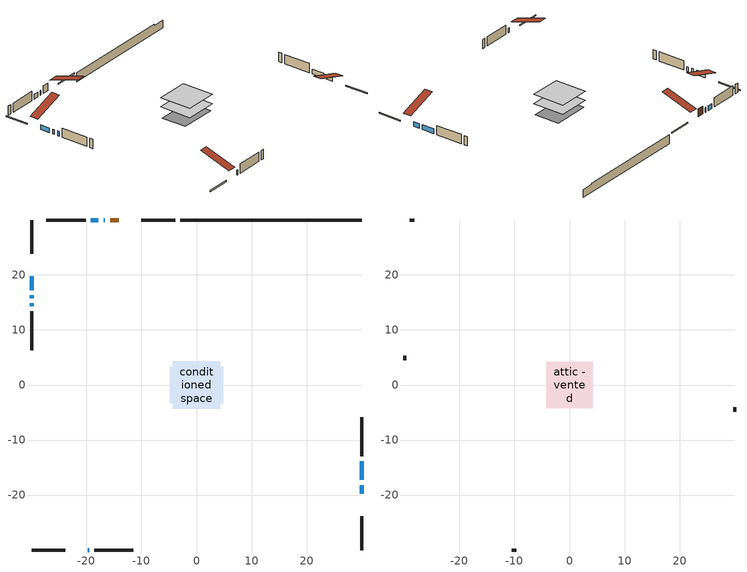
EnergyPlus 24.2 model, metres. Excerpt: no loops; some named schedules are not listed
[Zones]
conditioned space
 floor adiabatic (AdiabaticFloorConstruction): -4.29,-4.29 -4.29,4.29 4.29,4.29 4.29,-4.29 z0.56
 floor foundation (Slab1 construction): -4.88,-3.35 -4.88,3.35 4.88,3.35 4.88,-3.35 z-1.83
 wall outside (RimJoist1 construction): -3.87,29.98 -10.04,29.98 / -29.98,-29.98 -23.8,-29.98 / -29.98,29.98 -29.98,23.8 / 29.98,-29.98 29.98,-23.8 z0.56:0.86
 wall outside (AdiabaticWallConstruction 1): -14.08,29.98 -15.7,29.98 z0.56:2.59
 wall outside (AdiabaticWallConstruction): -29.98,19.77 -29.98,17.22 / -16.63,29.98 -16.89,29.98 / -29.98,16.29 -29.98,15.78 / 29.98,-19.77 29.98,-18.18 / 29.98,-17.25 29.98,-13.88 / -17.82,29.98 -19.19,29.98 / -29.98,14.85 -29.98,14.34 / -19.77,-29.98 -19.51,-29.98 z0.56:1.78
 wall outside (Wall1 construction): -20.12,29.98 -27.25,29.98 / -18.58,-29.98 -11.45,-29.98 / -29.98,13.41 -29.98,6.28 / 29.98,-12.95 29.98,-5.82 z0.56:3
 wall foundation (FoundationWall1 construction): -2.94,29.98,-1.83 -2.94,29.98,0.56 26.69,29.98,0.56 26.69,29.98,0.18 29.98,29.98,0.18 29.98,29.98,-1.83
 window (WindowConstruction): -29.98,19.76 -29.98,17.22 z0.56:1.78
 window (WindowConstruction 7): -16.63,29.98 -16.89,29.98 z0.56:1.78
 window (WindowConstruction 1): -29.98,16.29 -29.98,15.78 z0.56:1.78
 window (WindowConstruction 2): 29.98,-19.76 29.98,-18.18 z0.56:1.78
 window (WindowConstruction 3): 29.98,-17.25 29.98,-13.88 z0.56:1.78
 window (WindowConstruction 4): -17.82,29.98 -19.19,29.98 z0.56:1.78
 window (WindowConstruction 5): -29.98,14.85 -29.98,14.34 z0.56:1.78
 window (WindowConstruction 6): -19.76,-29.98 -19.51,-29.98 z0.56:1.78
 door (Door): -14.08,29.98 -15.7,29.98 z0.56:2.59
 ceiling adiabatic (AdiabaticFloorConstruction): 4.29,-4.29 4.29,4.29 -4.29,4.29 -4.29,-4.29 z0.56
attic - vented
 floor to conditioned space (Floor1 construction Reversed): -4.25,-4.25 -4.25,4.25 4.25,4.25 4.25,-4.25 z3
 wall outside (Wall2 construction): -28.18,29.98 -29.05,29.98 / -10.52,-29.98 -9.65,-29.98 / -29.98,5.35 -29.98,4.49 / 29.98,-4.89 29.98,-4.03 z0.56:3
 roof outside (Roof1 construction): -13.16,29.98,3 -13.16,21.7,5.76 -10.97,21.7,5.76 -10.97,29.98,3; -20.69,-29.98,3 -20.69,-21.7,5.76 -22.88,-21.7,5.76 -22.88,-29.98,3; -29.98,20.69,3 -21.7,20.69,5.76 -21.7,22.88,5.76 -29.98,22.88,3; 29.98,-20.69,3 21.7,-20.69,5.76 21.7,-22.88,5.76 29.98,-22.88,3
[Building]
Building 1: Terrain=Suburbs
[Site:Location]
Estevan AP_SK: Latitude {deg}=49.21; Longitude {deg}=-102.97; Time Zone {hr}=-6; Elevation {m}=580; Keep Site Location Information=Yes
[Site:GroundTemperature:Shallow]
-2.14499, -4.68774, -4.89137, -3.68471, 1.15939, 5.98092, 10.1609, 12.8089, 13.0338, 10.8802, 6.80675, 2.13313
[Site:WaterMainsTemperature]
Calculation Method=Schedule; Temperature Schedule=mains temperature schedule
[Material] Roughness=Rough; Thermal Absorptance=0.9
Name | Thickness {m} | Conductivity {W/m-K} | Density {kg/m3} | Specific Heat {J/kg-K} | Solar Absorptance | Visible Absorptance
asphalt or fiberglass shingles | 0.00635 | 0.162714 | 1121.4 | 1465.45 | 0.84 | 0.84
ceiling stud and cavity | 0.1397 | 0.0759935 | 65.682 | 1177.47 | 0.7 | 0.7
concrete 4.0 in. | 0.1016 | 1.803125 | 2242.8 | 837.4 | 0.7 | 0.7
concrete 8.0 in. | 0.2032 | 1.803125 | 2242.8 | 837.4 | 0.7 | 0.7
door material | 0.04445 | 0.188738 | 512.64 | 1214.23 | 0.7 | 0.7
exterior vertical ins | 0.00218552 | 0.029427 | 32.04 | 1214.23 | 0.7 | 0.7
floor covering | 0.0127 | 0.0433444 | 54.468 | 1339.84 | 0.6 | 0.6
floor rigid ins; wall rigid ins | 0.512978 | 0.029427 | 32.04 | 1214.23 | 0.7 | 0.7
floor stud and cavity | 0.1397 | 1.75129 | 37.0049 | 1207.88 | 0.7 | 0.7
furniture material conditioned space 1 | 0.1524 | 0.115458 | 640.8 | 1214.23 | 0.6 | 0.6
gypsum board | 0.0127 | 0.160291 | 801 | 837.4 | 0.6 | 0.6
gypsum board 1 | 0.0127 | 0.160291 | 801 | 837.4 | 0.7 | 0.7
osb sheathing 0.5 in. | 0.0127 | 0.115458 | 512.64 | 1214.23 | 0.7 | 0.7
osb sheathing 0.75 in. | 0.01905 | 0.115458 | 512.64 | 1214.23 | 0.7 | 0.7
rim joist stud and cavity | 0.0508 | 0.271007 | 50.32683 | 1063.81 | 0.6 | 0.6
wall stud and cavity | 0.1397 | 0.0921469 | 139.0536 | 1170.24 | 0.7 | 0.7
wall stud and cavity 1 | 0.0889 | 6.1454 | 50.32683 | 1063.81 | 0.6 | 0.6
wall stud and cavity 2 | 0.0889 | 0.380278 | 52.3479 | 1209.89 | 0.7 | 0.7
wall stud and cavity 3 | 0.0889 | 0.391764 | 83.0341 | 1211.67 | 0.7 | 0.7
wood siding | 0.0254 | 0.102417 | 544.68 | 1172.36 | 0 | 0
wood siding 1 | 0.00254 | 0.102417 | 544.68 | 1172.36 | 0 | 0
wood siding 2; wood siding 3; wood siding 4 | 0.0254 | 0.102417 | 544.68 | 1172.36 | 0.7 | 0.7
[WindowMaterial:SimpleGlazingSystem]
Name | U-Factor {W/m2-K} | Solar Heat Gain Coefficient
WindowMaterial | 2.92814 | 0.66
WindowMaterial 1 | 2.96903 | 0.62
WindowMaterial 2 | 2.912814 | 0.67
WindowMaterial 3 | 2.881585 | 0.7
WindowMaterial 4 | 2.91452 | 0.67
WindowMaterial 5 | 4.74567 | 0.61
[Construction]
AdiabaticFloorConstruction: floor stud and cavity, floor rigid ins, osb sheathing 0.75 in., floor covering
AdiabaticWallConstruction: wood siding 3, wall rigid ins, wall stud and cavity 2, gypsum board
AdiabaticWallConstruction 1: wood siding 4, wall rigid ins, wall stud and cavity 2, gypsum board
Door: door material
Floor1 construction Reversed: gypsum board, ceiling stud and cavity
FoundationWall1 construction: concrete 8.0 in., gypsum board 1
furniture construction conditioned space 1: furniture material conditioned space 1
PartitionWallConstruction: gypsum board, wall stud and cavity 3, gypsum board
RimJoist1 construction: wood siding 2, rim joist stud and cavity
Roof1 construction: asphalt or fiberglass shingles
Slab1 construction: concrete 4.0 in.
Wall1 construction: wood siding, osb sheathing 0.5 in., wall stud and cavity, gypsum board
Wall2 construction: wood siding 1, wall stud and cavity 1
WindowConstruction: WindowMaterial
WindowConstruction 1: WindowMaterial 1
WindowConstruction 2: WindowMaterial 2
WindowConstruction 3: WindowMaterial 3
WindowConstruction 4: WindowMaterial 4
WindowConstruction 5; WindowConstruction 6; WindowConstruction 7: WindowMaterial 5
[Zone] Multiplier=1; Part of Total Floor Area=Yes
Name | Volume {m3}
attic - vented | 32.3874
conditioned space | 347.4
[Space]
Name | Zone | Volume {m3}
attic - vented 1 | attic - vented | 32.3874
conditioned space 1 | conditioned space | 347.4
[ZoneInfiltration:EffectiveLeakageArea]
infil attic - vented 1: Zone or Space=attic - vented 1; Schedule=Always On Discrete; Effective Air Leakage Area {cm2}=2478.17; Stack Coefficient=0.000361505; Wind Coefficient=1.28463e-05
[ZoneMixing]
whole house fan mix: Zone or Space=attic - vented; Schedule=Always On Continuous; Design Flow Rate Calculation Method=Flow/Zone; Design Flow Rate {m3/s}=0; Source Zone or Space=conditioned space
[SurfaceProperty:ExposedFoundationPerimeter]
Slab1: Exposed Perimeter Calculation Method=TotalExposedPerimeter; Total Exposed Perimeter {m}=32.92
[InternalMass] Zone or ZoneList=conditioned space; Space or SpaceList=conditioned space 1
Name | Construction | Surface Area {m2}
furniture mass conditioned space 1 | furniture construction conditioned space 1 | 55.6088
partition wall mass | PartitionWallConstruction | 139.022
[Lights]
interior lighting: Zone or ZoneList or Space or SpaceList=conditioned space 1; Schedule=interior lighting schedule; Design Level Calculation Method=LightingLevel; Lighting Level {W}=343.2; Return Air Fraction=0; Fraction Radiant=0.6; Fraction Visible=0.2; Fraction Replaceable=1
[People]
occupants: Zone or ZoneList or Space or SpaceList=conditioned space 1; Number of People Schedule=occupants schedule; Number of People Calculation Method=People; Number of People=3; Fraction Radiant=0.314171; Sensible Heat Fraction=0.56303; Activity Level Schedule=occupants activity schedule; Carbon Dioxide Generation Rate {m3/s-W}=0; Enable ASHRAE 55 Comfort Warnings=No; Mean Radiant Temperature Calculation Type=EnclosureAveraged
[ElectricEquipment] Zone or ZoneList or Space or SpaceList=conditioned space 1; Design Level Calculation Method=EquipmentLevel
Name | Schedule | Design Level {W} | Fraction Latent | Fraction Radiant | Fraction Lost
clothes dryer | clothes dryer schedule | 140.772 | 0.015 | 0.081 | 0.85
clothes washer | clothes washer schedule | 32.1985 | 0.03 | 0.162 | 0.7
cooking range | cooking range schedule | 215.147 | 0.08 | 0.432 | 0.2
dishwasher | dishwasher schedule | 66.8632 | 0.3 | 0.18 | 0.4
fridge | fridge schedule | 72.9452 | 0 | 0.6 | 0
mech vent house fan | mech vent house fan schedule | 0 | 0 | 0 | 1
mech vent house fan cfis | mech vent house fan cfis schedule | 0 | 0 | 0 | 0
misc plug loads | misc plug loads schedule | 494.7 | 0.045 | 0.513 | 0.1
whole house fan | Always On Discrete | 0 | 0 | 0 | 1
[OtherEquipment] Zone or ZoneList or Space or SpaceList=conditioned space 1; Design Level Calculation Method=EquipmentLevel
Name | Fuel Type | Schedule | Design Level {W} | Fraction Latent | Fraction Radiant | Fraction Lost
clothes dryer 1 | Electricity | clothes dryer schedule | 0 | 0.015 | 0.081 | 0.85
cooking range 1 | Electricity | cooking range schedule | 0 | 0.08 | 0.432 | 0.2
general water use latent | None | general water use schedule | 62.594 | 1 | 0 | 0
general water use sensible | None | general water use schedule | -61.6891 | 0 | 0.6 | 0
mech vent house fan latent load | None | Always On Discrete | 0 | 1 | 0 | 0
mech vent house fan sensible load | None | Always On Discrete | 0 | 0 | 0 | 0
water heater energy adjustment1 | NaturalGas | Always On Discrete | 0.01 | 0 | 0 | 1
[ZoneInfiltration:DesignFlowRate] Zone or ZoneList or Space or SpaceList=conditioned space 1; Schedule=Always On Discrete; Design Flow Rate Calculation Method=Flow/Zone; Design Flow Rate {m3/s}=0
infil flow; natural vent flow; whole house fan flow
[AvailabilityManager:Scheduled]
furnace airloop Availability Manager: Schedule=Always On Discrete
[Foundation:Kiva]
Foundation Kiva 1: Initial Indoor Air Temperature {C}=21; Wall Height Above Grade {m}=0.560009; Wall Depth Below Slab {m}=0.2032; Custom Block Material Name 1=exterior vertical ins; Custom Block Depth 1 {m}=2.39; Custom Block X Position 1 {m}=0.2159; Custom Block Z Position 1 {m}=0
[Foundation:Kiva:Settings]
Soil Conductivity {W/m-K}=0.849921; Soil Density {kg/m3}=1842.3; Soil Specific Heat {J/kg-K}=418.7; Ground Solar Absorptivity=0.9; Ground Thermal Absorptivity=0.9; Ground Surface Roughness {m}=0.03; Far-Field Width {m}=40; Deep-Ground Boundary Condition=ZeroFlux; Deep-Ground Depth {m}=40; Minimum Cell Dimension {m}=0.2; Maximum Cell Growth Coefficient=3; Simulation Timestep=Timestep
[Exterior:Lights]
exterior lighting: Schedule=exterior lighting schedule; Design Level {W}=75.6
[EnergyManagementSystem:GlobalVariable]
furnace_airloop_Fan_RTF
infil_program_Qfan
infil_program_Qinf
natural_vent_program_Qnv
natural_vent_program_Qwhf
[EnergyManagementSystem:Sensor]
Name | Output:Variable or Output:Meter Index Key | Output:Variable or Output:Meter
airflow_gain | infil flow | Infiltration Sensible Heat Gain Energy
airflow_gain_1 | natural vent flow | Infiltration Sensible Heat Gain Energy
airflow_gain_2 | whole house fan flow | Infiltration Sensible Heat Gain Energy
airflow_loss | infil flow | Infiltration Sensible Heat Loss Energy
airflow_loss_1 | natural vent flow | Infiltration Sensible Heat Loss Energy
airflow_loss_2 | whole house fan flow | Infiltration Sensible Heat Loss Energy
clg_load_cond |  | Cooling:EnergyTransfer:Zone:CONDITIONED SPACE
clg_sp_s; clg_sp_s_1 | cooling setpoint | Schedule Value
clothes_dryer_exhaust_0_sch_s | clothes dryer exhaust 0 schedule | Schedule Value
cool_season | cooling season schedule | Schedule Value
htg_load_cond |  | Heating:EnergyTransfer:Zone:CONDITIONED SPACE
htg_sp_s; htg_sp_s_1 | heating setpoint | Schedule Value
ig_ee_conv | clothes dryer | Electric Equipment Convective Heating Energy
ig_ee_conv_2 | cooking range | Electric Equipment Convective Heating Energy
ig_ee_conv_4 | fridge | Electric Equipment Convective Heating Energy
ig_ee_conv_5 | misc plug loads | Electric Equipment Convective Heating Energy
ig_ee_conv_6 | whole house fan | Electric Equipment Convective Heating Energy
ig_ee_rad | clothes dryer | Electric Equipment Radiant Heating Energy
ig_ee_rad_2 | cooking range | Electric Equipment Radiant Heating Energy
ig_ee_rad_4 | fridge | Electric Equipment Radiant Heating Energy
ig_ee_rad_5 | misc plug loads | Electric Equipment Radiant Heating Energy
ig_ee_rad_6 | whole house fan | Electric Equipment Radiant Heating Energy
ig_lgt_conv | interior lighting | Lights Convective Heating Energy
ig_lgt_rad | interior lighting | Lights Radiant Heating Energy
ig_lgt_vis | interior lighting | Lights Visible Radiation Heating Energy
ig_oe_conv | clothes dryer 1 | Other Equipment Convective Heating Energy
ig_oe_conv_1 | cooking range 1 | Other Equipment Convective Heating Energy
ig_oe_conv_2 | general water use latent | Other Equipment Convective Heating Energy
ig_oe_conv_3 | general water use sensible | Other Equipment Convective Heating Energy
ig_oe_conv_4 | water heater energy adjustment1 | Other Equipment Convective Heating Energy
ig_oe_rad | clothes dryer 1 | Other Equipment Radiant Heating Energy
ig_oe_rad_1 | cooking range 1 | Other Equipment Radiant Heating Energy
ig_oe_rad_2 | general water use latent | Other Equipment Radiant Heating Energy
ig_oe_rad_3 | general water use sensible | Other Equipment Radiant Heating Energy
ig_oe_rad_4 | water heater energy adjustment1 | Other Equipment Radiant Heating Energy
ig_ppl_conv | occupants | People Convective Heating Energy
ig_ppl_rad | occupants | People Radiant Heating Energy
im_conv | furniture mass conditioned space 1 | Surface Inside Face Convection Heat Gain Energy
im_conv_1 | partition wall mass | Surface Inside Face Convection Heat Gain Energy
im_ig | furniture mass conditioned space 1 | Surface Inside Face Internal Gains Radiation Heat Gain Energy
im_ig_1 | partition wall mass | Surface Inside Face Internal Gains Radiation Heat Gain Energy
im_lgt | furniture mass conditioned space 1 | Surface Inside Face Lights Radiation Heat Gain Energy
im_lgt_1 | partition wall mass | Surface Inside Face Lights Radiation Heat Gain Energy
im_sol | furniture mass conditioned space 1 | Surface Inside Face Solar Radiation Heat Gain Energy
im_sol_1 | partition wall mass | Surface Inside Face Solar Radiation Heat Gain Energy
im_surf | furniture mass conditioned space 1 | Surface Inside Face Net Surface Thermal Radiation Heat Gain Energy
im_surf_1 | partition wall mass | Surface Inside Face Net Surface Thermal Radiation Heat Gain Energy
mv_conv | mech vent house fan | Electric Equipment Convective Heating Energy
mv_conv_1 | mech vent house fan cfis | Electric Equipment Convective Heating Energy
mv_conv_2 | mech vent house fan latent load | Other Equipment Convective Heating Energy
mv_conv_3 | mech vent house fan sensible load | Other Equipment Convective Heating Energy
mv_rad | mech vent house fan | Electric Equipment Radiant Heating Energy
mv_rad_1 | mech vent house fan cfis | Electric Equipment Radiant Heating Energy
mv_rad_2 | mech vent house fan latent load | Other Equipment Radiant Heating Energy
mv_rad_3 | mech vent house fan sensible load | Other Equipment Radiant Heating Energy
natural_vent_s | natural vent schedule | Schedule Value
out_pb_s |  | Site Outdoor Air Barometric Pressure
out_wt_s |  | Site Outdoor Air Humidity Ratio
site_vw_s |  | Site Wind Speed
ss_back_out | Window1 | Surface Window Shortwave from Zone Back Out Window Heat Transfer Rate
ss_back_out_1 | Window10 | Surface Window Shortwave from Zone Back Out Window Heat Transfer Rate
ss_back_out_2 | Window3 | Surface Window Shortwave from Zone Back Out Window Heat Transfer Rate
ss_back_out_3 | Window4 | Surface Window Shortwave from Zone Back Out Window Heat Transfer Rate
ss_back_out_4 | Window5 | Surface Window Shortwave from Zone Back Out Window Heat Transfer Rate
ss_back_out_5 | Window6 | Surface Window Shortwave from Zone Back Out Window Heat Transfer Rate
ss_back_out_6 | Window7 | Surface Window Shortwave from Zone Back Out Window Heat Transfer Rate
ss_back_out_7 | Window9 | Surface Window Shortwave from Zone Back Out Window Heat Transfer Rate
ss_conv | Door1 | Surface Inside Face Convection Heat Gain Energy
ss_conv_1 | Window1 | Surface Inside Face Convection Heat Gain Energy
ss_conv_2 | Window10 | Surface Inside Face Convection Heat Gain Energy
ss_conv_3 | Window3 | Surface Inside Face Convection Heat Gain Energy
ss_conv_4 | Window4 | Surface Inside Face Convection Heat Gain Energy
ss_conv_5 | Window5 | Surface Inside Face Convection Heat Gain Energy
ss_conv_6 | Window6 | Surface Inside Face Convection Heat Gain Energy
ss_conv_7 | Window7 | Surface Inside Face Convection Heat Gain Energy
ss_conv_8 | Window9 | Surface Inside Face Convection Heat Gain Energy
ss_ig | Door1 | Surface Inside Face Internal Gains Radiation Heat Gain Energy
ss_ig_1 | Window1 | Surface Inside Face Internal Gains Radiation Heat Gain Energy
ss_ig_2 | Window10 | Surface Inside Face Internal Gains Radiation Heat Gain Energy
ss_ig_3 | Window3 | Surface Inside Face Internal Gains Radiation Heat Gain Energy
ss_ig_4 | Window4 | Surface Inside Face Internal Gains Radiation Heat Gain Energy
ss_ig_5 | Window5 | Surface Inside Face Internal Gains Radiation Heat Gain Energy
ss_ig_6 | Window6 | Surface Inside Face Internal Gains Radiation Heat Gain Energy
ss_ig_7 | Window7 | Surface Inside Face Internal Gains Radiation Heat Gain Energy
ss_ig_8 | Window9 | Surface Inside Face Internal Gains Radiation Heat Gain Energy
ss_lgt | Door1 | Surface Inside Face Lights Radiation Heat Gain Energy
ss_sol | Door1 | Surface Inside Face Solar Radiation Heat Gain Energy
ss_surf | Door1 | Surface Inside Face Net Surface Thermal Radiation Heat Gain Energy
ss_surf_1 | Window1 | Surface Inside Face Net Surface Thermal Radiation Heat Gain Energy
ss_surf_2 | Window10 | Surface Inside Face Net Surface Thermal Radiation Heat Gain Energy
ss_surf_3 | Window3 | Surface Inside Face Net Surface Thermal Radiation Heat Gain Energy
ss_surf_4 | Window4 | Surface Inside Face Net Surface Thermal Radiation Heat Gain Energy
ss_surf_5 | Window5 | Surface Inside Face Net Surface Thermal Radiation Heat Gain Energy
ss_surf_6 | Window6 | Surface Inside Face Net Surface Thermal Radiation Heat Gain Energy
ss_surf_7 | Window7 | Surface Inside Face Net Surface Thermal Radiation Heat Gain Energy
ss_surf_8 | Window9 | Surface Inside Face Net Surface Thermal Radiation Heat Gain Energy
ss_trans_in | Window1 | Surface Window Transmitted Solar Radiation Rate
ss_trans_in_1 | Window10 | Surface Window Transmitted Solar Radiation Rate
ss_trans_in_2 | Window3 | Surface Window Transmitted Solar Radiation Rate
ss_trans_in_3 | Window4 | Surface Window Transmitted Solar Radiation Rate
ss_trans_in_4 | Window5 | Surface Window Transmitted Solar Radiation Rate
ss_trans_in_5 | Window6 | Surface Window Transmitted Solar Radiation Rate
ss_trans_in_6 | Window7 | Surface Window Transmitted Solar Radiation Rate
ss_trans_in_7 | Window9 | Surface Window Transmitted Solar Radiation Rate
ss_trans_out | Window1 | Surface Inside Face Initial Transmitted Diffuse Transmitted Out Window Solar Radiation Rate
ss_trans_out_1 | Window10 | Surface Inside Face Initial Transmitted Diffuse Transmitted Out Window Solar Radiation Rate
ss_trans_out_2 | Window3 | Surface Inside Face Initial Transmitted Diffuse Transmitted Out Window Solar Radiation Rate
ss_trans_out_3 | Window4 | Surface Inside Face Initial Transmitted Diffuse Transmitted Out Window Solar Radiation Rate
ss_trans_out_4 | Window5 | Surface Inside Face Initial Transmitted Diffuse Transmitted Out Window Solar Radiation Rate
ss_trans_out_5 | Window6 | Surface Inside Face Initial Transmitted Diffuse Transmitted Out Window Solar Radiation Rate
ss_trans_out_6 | Window7 | Surface Inside Face Initial Transmitted Diffuse Transmitted Out Window Solar Radiation Rate
ss_trans_out_7 | Window9 | Surface Inside Face Initial Transmitted Diffuse Transmitted Out Window Solar Radiation Rate
s_conv | Floor1 | Surface Inside Face Convection Heat Gain Energy
s_conv_1 | FoundationWall1 | Surface Inside Face Convection Heat Gain Energy
s_conv_10 | Wall1:180 | Surface Inside Face Convection Heat Gain Energy
s_conv_11 | Wall1:270 | Surface Inside Face Convection Heat Gain Energy
s_conv_12 | Wall1:90 | Surface Inside Face Convection Heat Gain Energy
s_conv_2 | inferred conditioned ceiling | Surface Inside Face Convection Heat Gain Energy
s_conv_3 | inferred conditioned floor | Surface Inside Face Convection Heat Gain Energy
s_conv_4 | RimJoist1:0 | Surface Inside Face Convection Heat Gain Energy
s_conv_5 | RimJoist1:180 | Surface Inside Face Convection Heat Gain Energy
s_conv_6 | RimJoist1:270 | Surface Inside Face Convection Heat Gain Energy
s_conv_7 | RimJoist1:90 | Surface Inside Face Convection Heat Gain Energy
s_conv_8 | Slab1 | Surface Inside Face Convection Heat Gain Energy
s_conv_9 | Wall1:0 | Surface Inside Face Convection Heat Gain Energy
s_ig | Floor1 | Surface Inside Face Internal Gains Radiation Heat Gain Energy
s_ig_1 | FoundationWall1 | Surface Inside Face Internal Gains Radiation Heat Gain Energy
s_ig_10 | Wall1:180 | Surface Inside Face Internal Gains Radiation Heat Gain Energy
s_ig_11 | Wall1:270 | Surface Inside Face Internal Gains Radiation Heat Gain Energy
s_ig_12 | Wall1:90 | Surface Inside Face Internal Gains Radiation Heat Gain Energy
s_ig_2 | inferred conditioned ceiling | Surface Inside Face Internal Gains Radiation Heat Gain Energy
s_ig_3 | inferred conditioned floor | Surface Inside Face Internal Gains Radiation Heat Gain Energy
s_ig_4 | RimJoist1:0 | Surface Inside Face Internal Gains Radiation Heat Gain Energy
s_ig_5 | RimJoist1:180 | Surface Inside Face Internal Gains Radiation Heat Gain Energy
s_ig_6 | RimJoist1:270 | Surface Inside Face Internal Gains Radiation Heat Gain Energy
s_ig_7 | RimJoist1:90 | Surface Inside Face Internal Gains Radiation Heat Gain Energy
s_ig_8 | Slab1 | Surface Inside Face Internal Gains Radiation Heat Gain Energy
s_ig_9 | Wall1:0 | Surface Inside Face Internal Gains Radiation Heat Gain Energy
s_lgt | Floor1 | Surface Inside Face Lights Radiation Heat Gain Energy
s_lgt_1 | FoundationWall1 | Surface Inside Face Lights Radiation Heat Gain Energy
s_lgt_10 | Wall1:180 | Surface Inside Face Lights Radiation Heat Gain Energy
s_lgt_11 | Wall1:270 | Surface Inside Face Lights Radiation Heat Gain Energy
s_lgt_12 | Wall1:90 | Surface Inside Face Lights Radiation Heat Gain Energy
s_lgt_2 | inferred conditioned ceiling | Surface Inside Face Lights Radiation Heat Gain Energy
s_lgt_3 | inferred conditioned floor | Surface Inside Face Lights Radiation Heat Gain Energy
s_lgt_4 | RimJoist1:0 | Surface Inside Face Lights Radiation Heat Gain Energy
s_lgt_5 | RimJoist1:180 | Surface Inside Face Lights Radiation Heat Gain Energy
s_lgt_6 | RimJoist1:270 | Surface Inside Face Lights Radiation Heat Gain Energy
s_lgt_7 | RimJoist1:90 | Surface Inside Face Lights Radiation Heat Gain Energy
s_lgt_8 | Slab1 | Surface Inside Face Lights Radiation Heat Gain Energy
s_lgt_9 | Wall1:0 | Surface Inside Face Lights Radiation Heat Gain Energy
s_sol | Floor1 | Surface Inside Face Solar Radiation Heat Gain Energy
s_sol_1 | FoundationWall1 | Surface Inside Face Solar Radiation Heat Gain Energy
s_sol_10 | Wall1:180 | Surface Inside Face Solar Radiation Heat Gain Energy
s_sol_11 | Wall1:270 | Surface Inside Face Solar Radiation Heat Gain Energy
s_sol_12 | Wall1:90 | Surface Inside Face Solar Radiation Heat Gain Energy
s_sol_2 | inferred conditioned ceiling | Surface Inside Face Solar Radiation Heat Gain Energy
s_sol_3 | inferred conditioned floor | Surface Inside Face Solar Radiation Heat Gain Energy
s_sol_4 | RimJoist1:0 | Surface Inside Face Solar Radiation Heat Gain Energy
s_sol_5 | RimJoist1:180 | Surface Inside Face Solar Radiation Heat Gain Energy
s_sol_6 | RimJoist1:270 | Surface Inside Face Solar Radiation Heat Gain Energy
s_sol_7 | RimJoist1:90 | Surface Inside Face Solar Radiation Heat Gain Energy
s_sol_8 | Slab1 | Surface Inside Face Solar Radiation Heat Gain Energy
s_sol_9 | Wall1:0 | Surface Inside Face Solar Radiation Heat Gain Energy
s_surf | Floor1 | Surface Inside Face Net Surface Thermal Radiation Heat Gain Energy
s_surf_1 | FoundationWall1 | Surface Inside Face Net Surface Thermal Radiation Heat Gain Energy
s_surf_10 | Wall1:180 | Surface Inside Face Net Surface Thermal Radiation Heat Gain Energy
s_surf_11 | Wall1:270 | Surface Inside Face Net Surface Thermal Radiation Heat Gain Energy
s_surf_12 | Wall1:90 | Surface Inside Face Net Surface Thermal Radiation Heat Gain Energy
s_surf_2 | inferred conditioned ceiling | Surface Inside Face Net Surface Thermal Radiation Heat Gain Energy
s_surf_3 | inferred conditioned floor | Surface Inside Face Net Surface Thermal Radiation Heat Gain Energy
s_surf_4 | RimJoist1:0 | Surface Inside Face Net Surface Thermal Radiation Heat Gain Energy
s_surf_5 | RimJoist1:180 | Surface Inside Face Net Surface Thermal Radiation Heat Gain Energy
s_surf_6 | RimJoist1:270 | Surface Inside Face Net Surface Thermal Radiation Heat Gain Energy
s_surf_7 | RimJoist1:90 | Surface Inside Face Net Surface Thermal Radiation Heat Gain Energy
s_surf_8 | Slab1 | Surface Inside Face Net Surface Thermal Radiation Heat Gain Energy
s_surf_9 | Wall1:0 | Surface Inside Face Net Surface Thermal Radiation Heat Gain Energy
[EnergyManagementSystem:Actuator]
Name | Actuated Component Unique | Actuated Component Type | Actuated Component Control Type
fridge_schedule_act | fridge schedule | Schedule:Constant | Schedule Value
infil_flow_act | infil flow | Zone Infiltration | Air Exchange Flow Rate
mech_vent_house_fan_cfis_act | mech vent house fan cfis | ElectricEquipment | Electricity Rate
mech_vent_house_fan_latent_load_act | mech vent house fan latent load | OtherEquipment | Power Level
mech_vent_house_fan_sensible_load_act | mech vent house fan sensible load | OtherEquipment | Power Level
natural_vent_flow_act | natural vent flow | Zone Infiltration | Air Exchange Flow Rate
water_heater_ec_adj_act | water heater energy adjustment1 | OtherEquipment | Power Level
whole_house_fan_act | whole house fan | ElectricEquipment | Electricity Rate
